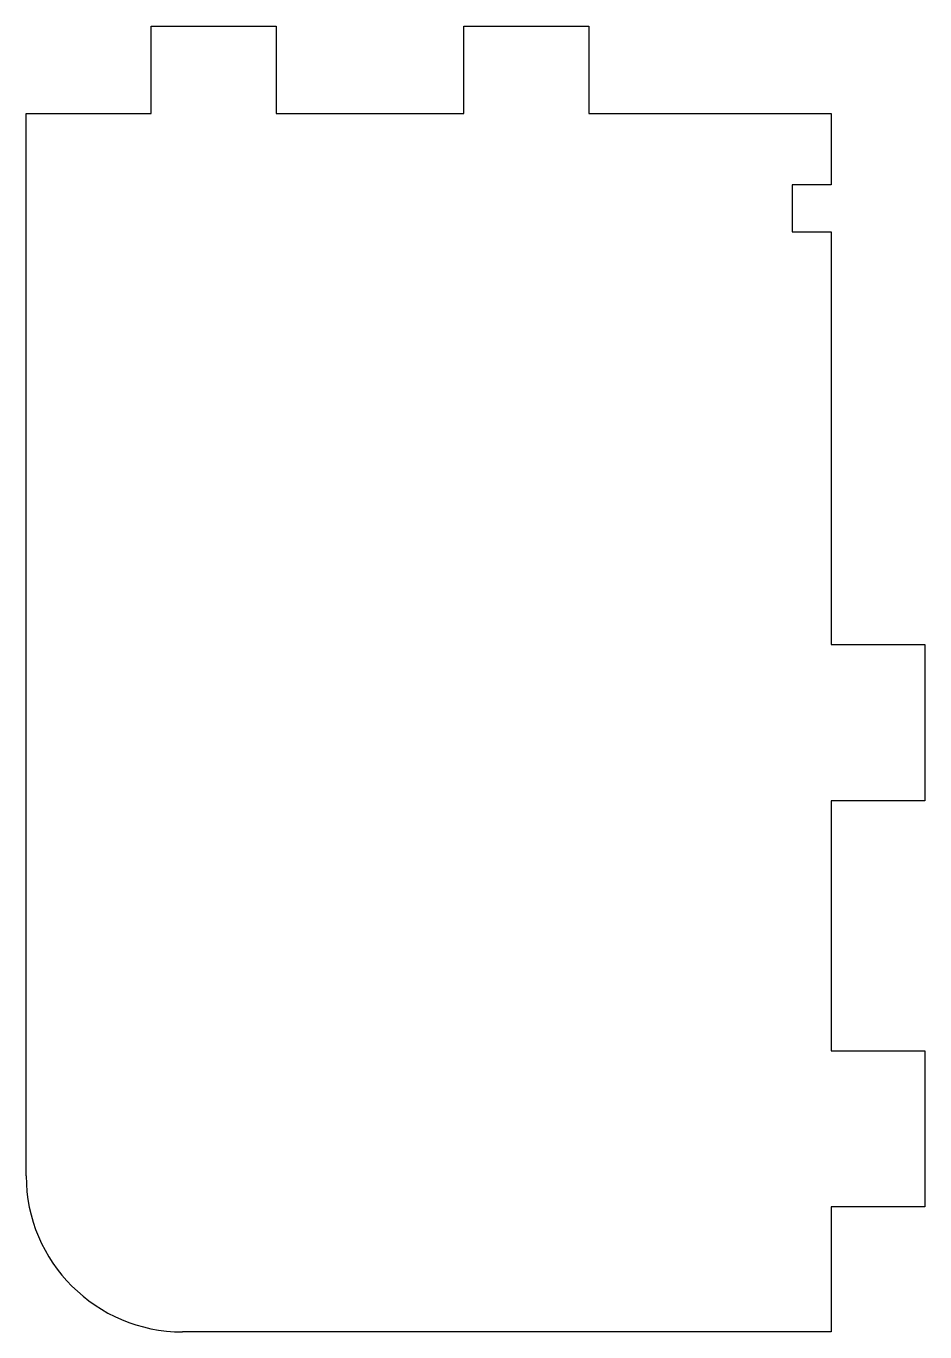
# Model space of a CAD drawing. Extents: x 25.6 to 73.5, y -402.6 to -332.9.
import ezdxf

# ---------------------------------------------------------------- set-up
doc = ezdxf.new("R2010")
doc.units = 0
doc.layers.add('VISIBLE', color=7, linetype='CONTINUOUS')

msp = doc.modelspace()

# ---------------------------------------------------------------- linework, layer by layer
at = {"layer": 'VISIBLE'}
for p, q in [((32.276, -332.933), (38.943, -332.933)), ((32.276, -337.6), (32.276, -332.933)), ((38.943, -332.933), (38.943, -337.6)), ((48.943, -332.933), (55.609, -332.933)), ((48.943, -337.6), (48.943, -332.933)), ((55.609, -332.933), (55.609, -337.6)), ((25.609, -337.6), (32.276, -337.6)), ((25.609, -394.267), (25.609, -337.6)), ((38.943, -337.6), (48.943, -337.6)), ((55.609, -337.6), (68.526, -337.6)), ((68.526, -337.6), (68.526, -341.407)), ((66.443, -341.407), (66.443, -343.907)), ((68.526, -341.407), (66.443, -341.407)), ((66.443, -343.907), (68.526, -343.907)), ((68.526, -343.907), (68.526, -365.933)), ((68.526, -365.933), (73.526, -365.933)), ((73.526, -365.933), (73.526, -374.267)), ((68.526, -374.267), (68.526, -387.6)), ((73.526, -374.267), (68.526, -374.267)), ((68.526, -387.6), (73.526, -387.6)), ((73.526, -387.6), (73.526, -395.933)), ((68.526, -395.933), (68.526, -402.6)), ((73.526, -395.933), (68.526, -395.933)), ((68.526, -402.6), (33.943, -402.6))]:
    msp.add_line(p, q, dxfattribs=at)
msp.add_arc((33.943, -394.267), 8.333, 180, 270, dxfattribs=at)

doc.saveas('drawing.dxf')
